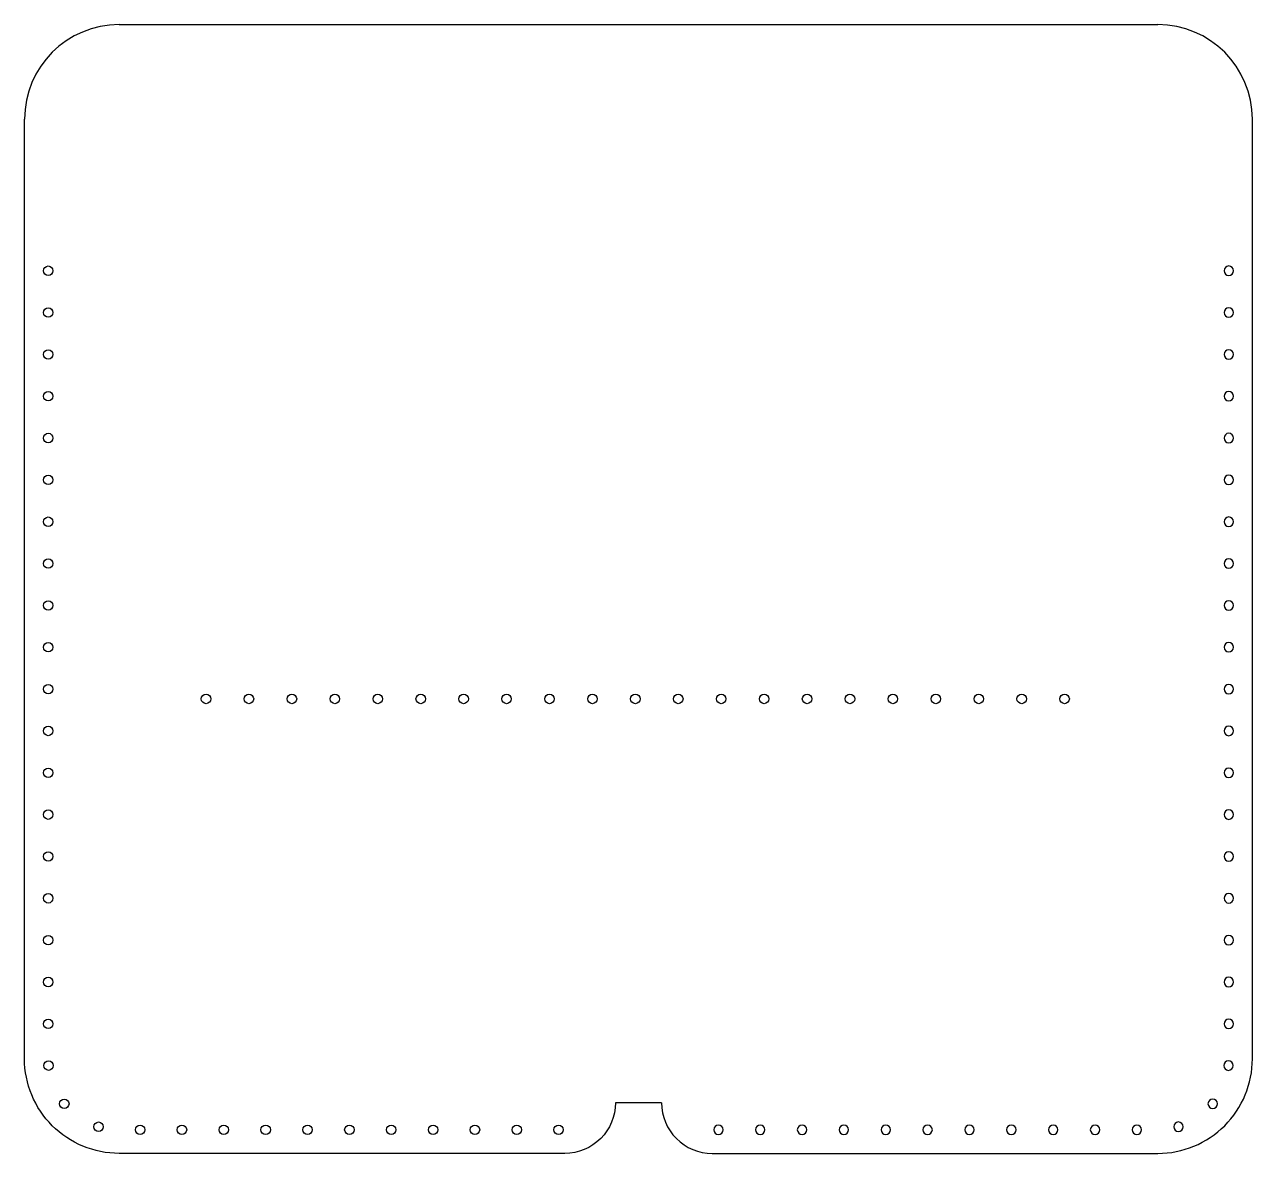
# Model space of a CAD drawing. Header units: millimetres. Extents: x 2697 to 2892, y 1582 to 1761.
import ezdxf

# ---------------------------------------------------------------- set-up
doc = ezdxf.new("R2010")
doc.units = ezdxf.units.MM

# ---------------------------------------------------------------- blocks, each defined once
blk = doc.blocks.new('*U28')
blk.add_circle((0, 0), 0.75)
blk = doc.blocks.new('*U29')
at = {"color": 0, "linetype": 'ByBlock', "lineweight": -2, "transparency": 16777216}
for p, rotation in [((2701.13, 1722.17), 270), ((2701.13, 1715.54), 270), ((2701.13, 1708.91), 270), ((2701.13, 1702.28), 270), ((2701.13, 1695.66), 270), ((2701.13, 1689.03), 270), ((2701.13, 1682.4), 270), ((2701.13, 1675.77), 270), ((2701.13, 1669.14), 270), ((2701.13, 1662.51), 270), ((2701.13, 1655.88), 270), ((2701.13, 1649.25), 270), ((2701.13, 1642.62), 270), ((2701.13, 1635.99), 270), ((2701.13, 1629.36), 270), ((2701.13, 1622.73), 270), ((2701.13, 1616.1), 270), ((2701.13, 1609.47), 270), ((2701.13, 1602.84), 270), ((2701.19, 1596.22), 275.5544621312582), ((2703.68, 1590.18), 309.3171872945682), ((2709.11, 1586.54), 343.0799124578782)]:
    blk.add_blockref('*U28', p, dxfattribs=dict(at, rotation=rotation))
for p in [(2715.69, 1586.06), (2722.32, 1586.06), (2728.95, 1586.06), (2735.58, 1586.06), (2742.21, 1586.06), (2748.84, 1586.06), (2755.47, 1586.06), (2762.1, 1586.06), (2768.73, 1586.06), (2775.36, 1586.06), (2781.98, 1586.06)]:
    blk.add_blockref('*U28', p, dxfattribs=at)
blk = doc.blocks.new('*U33')
blk.add_circle((0, 0), 0.75)
blk = doc.blocks.new('*U35')
at = {"color": 0, "linetype": 'ByBlock', "lineweight": -2, "transparency": 16777216}
for p, rotation in [((2701.13, 1722.17), 270), ((2701.13, 1715.54), 270), ((2701.13, 1708.91), 270), ((2701.13, 1702.28), 270), ((2701.13, 1695.66), 270), ((2701.13, 1689.03), 270), ((2701.13, 1682.4), 270), ((2701.13, 1675.77), 270), ((2701.13, 1669.14), 270), ((2701.13, 1662.51), 270), ((2701.13, 1655.88), 270), ((2701.13, 1649.25), 270), ((2701.13, 1642.62), 270), ((2701.13, 1635.99), 270), ((2701.13, 1629.36), 270), ((2701.13, 1622.73), 270), ((2701.13, 1616.1), 270), ((2701.13, 1609.47), 270), ((2701.13, 1602.84), 270), ((2701.19, 1596.22), 275.5544621312582), ((2703.68, 1590.18), 309.3171872945682), ((2709.11, 1586.54), 343.0799124578782)]:
    blk.add_blockref('*U33', p, dxfattribs=dict(at, rotation=rotation))
for p in [(2715.69, 1586.06), (2722.32, 1586.06), (2728.95, 1586.06), (2735.58, 1586.06), (2742.21, 1586.06), (2748.84, 1586.06), (2755.47, 1586.06), (2762.1, 1586.06), (2768.73, 1586.06), (2775.36, 1586.06), (2781.98, 1586.06)]:
    blk.add_blockref('*U33', p, dxfattribs=at)

msp = doc.modelspace()

# ---------------------------------------------------------------- linework, layer by layer
msp.add_line((2712.38, 1761.17), (2876.89, 1761.17))
for points in [[(2790.99, 1590.31, -0.414214), (2782.99, 1582.31), (2712.38, 1582.31, -0.414214), (2697.38, 1597.31), (2697.38, 1746.17)], [(2798.29, 1590.31, 0.414214), (2806.29, 1582.31), (2876.89, 1582.31, 0.414214), (2891.89, 1597.31), (2891.89, 1746.17)]]:
    msp.add_lwpolyline(points, format="xyb")
msp.add_lwpolyline([(2798.29, 1590.31), (2790.99, 1590.31)])
for centre in [(2726.13, 1654.32), (2732.93, 1654.32), (2739.74, 1654.32), (2746.54, 1654.32), (2753.34, 1654.32), (2760.14, 1654.32), (2766.94, 1654.32), (2773.74, 1654.32), (2780.54, 1654.32), (2787.34, 1654.32), (2794.14, 1654.32), (2800.94, 1654.32), (2807.74, 1654.32), (2814.54, 1654.32), (2821.34, 1654.32), (2828.14, 1654.32), (2834.94, 1654.32), (2841.74, 1654.32), (2848.54, 1654.32), (2855.34, 1654.32), (2862.14, 1654.32)]:
    msp.add_circle(centre, 0.75)
for centre, start, end in [((2712.38, 1746.17), 90, 180), ((2876.89, 1746.17), 360, 90)]:
    msp.add_arc(centre, 15, start, end)

# ---------------------------------------------------------------- block references
msp.add_blockref('*U29', (0, 0))
at = {"xscale": -1}
msp.add_blockref('*U35', (5589.28, 0), dxfattribs=at)

doc.saveas('drawing.dxf')
